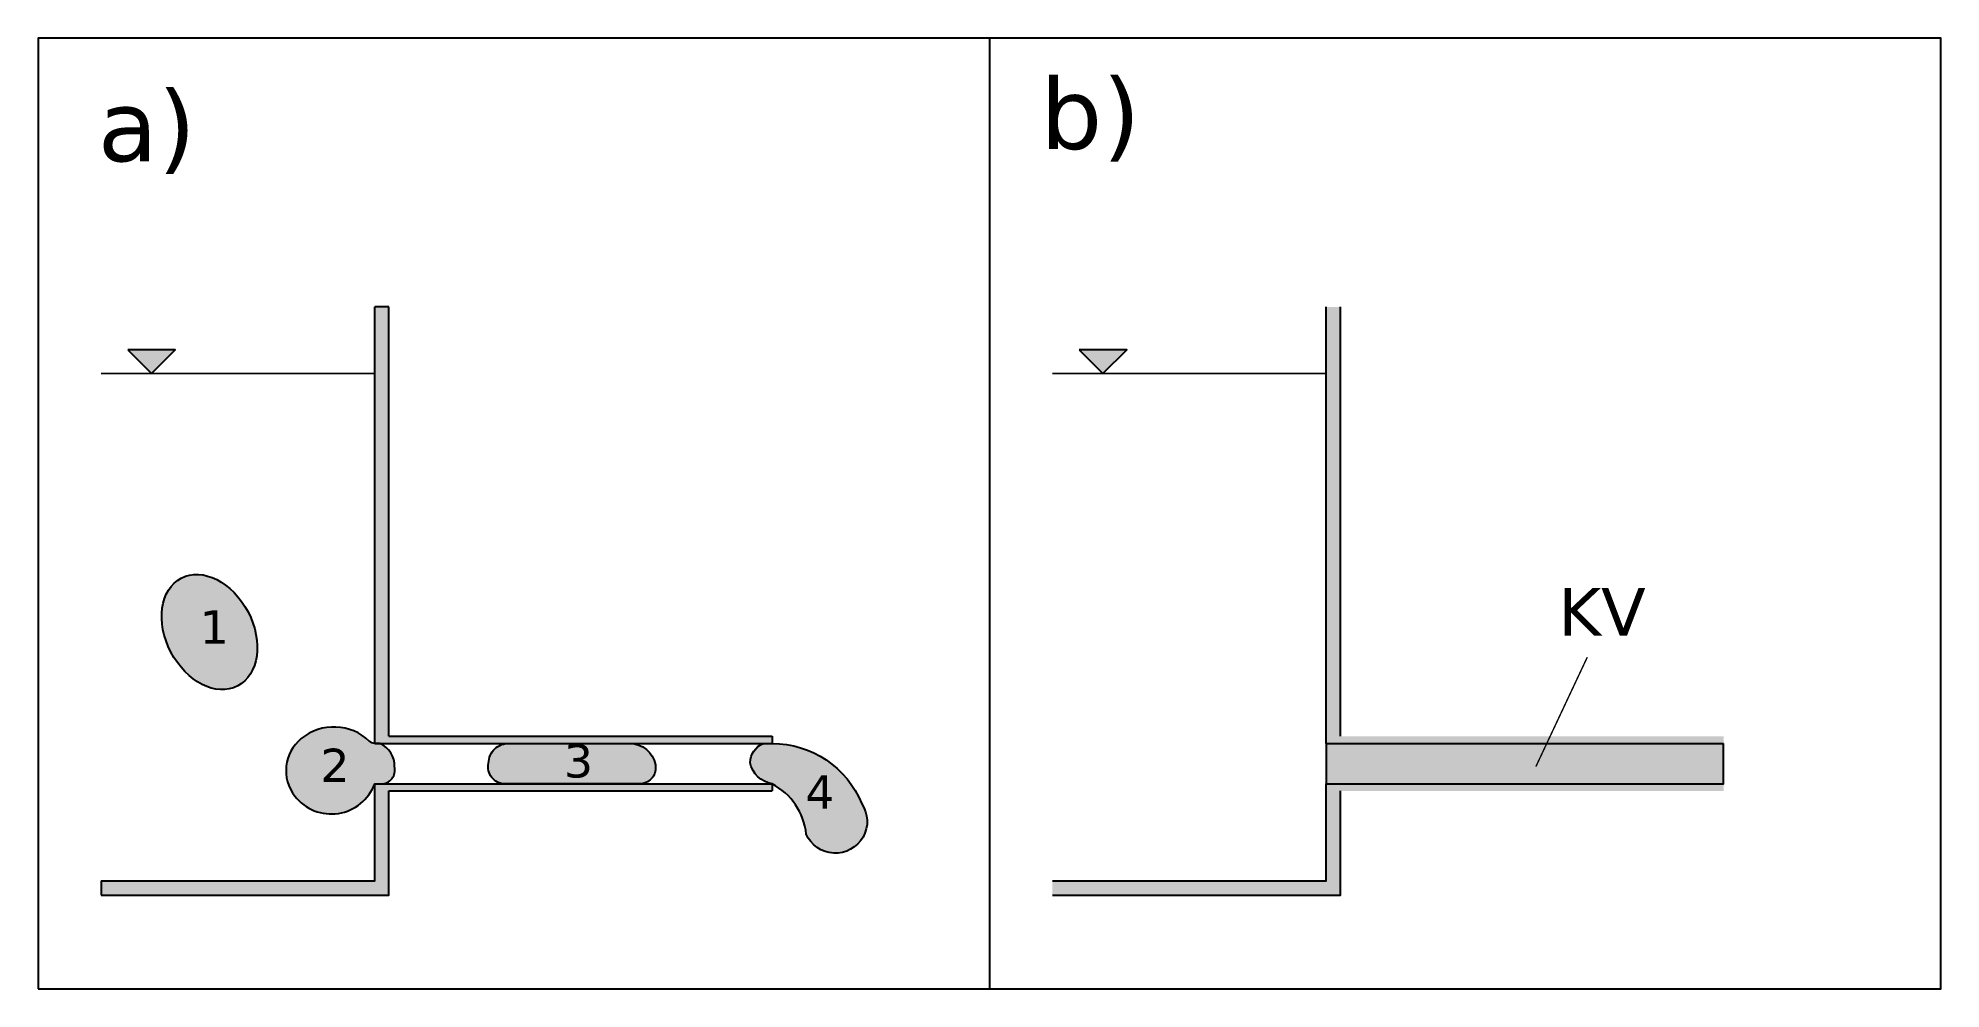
# Model space of a CAD drawing. Header units: millimetres. Extents: x 0 to 400, y 0 to 200.
import ezdxf

# ---------------------------------------------------------------- set-up
doc = ezdxf.new("R2010")
doc.units = ezdxf.units.MM
doc.layers.add('gray', color=254, linetype='Continuous')
doc.layers.add('slova', color=7, linetype='Continuous')
doc.styles.add('hip10', font='verdana.TTF', dxfattribs={"height": 10})
doc.styles.add('hip15', font='verdana.TTF', dxfattribs={"height": 15})
doc.styles.add('hip7', font='verdana.TTF', dxfattribs={"height": 7})

msp = doc.modelspace()

# ---------------------------------------------------------------- hatches: boundary and pattern name
for points in [[(73.76, 143.44), (70.76, 143.44), (70.76, 51.64), (154.3, 51.64), (154.3, 53.14), (73.76, 53.14)], [(273.76, 143.44), (270.76, 143.44), (270.76, 51.64), (354.3, 51.64), (354.3, 53.14), (273.76, 53.14)], [(23.85, 129.45), (28.85, 134.45), (18.85, 134.45)], [(223.85, 129.45), (228.85, 134.45), (218.85, 134.45)], [(73.76, 41.64), (154.3, 41.64), (154.3, 43.14), (70.76, 43.14), (70.76, 22.73), (13.24, 22.73), (13.24, 19.73), (73.76, 19.73)], [(273.76, 41.64), (354.3, 41.64), (354.3, 43.14), (270.76, 43.14), (270.76, 22.73), (213.24, 22.73), (213.24, 19.73), (273.76, 19.73)]]:
    msp.add_hatch(color=256).paths.add_polyline_path(points)
at = {"layer": 'gray'}
h = msp.add_hatch(color=256, dxfattribs=at)
edge = h.paths.add_edge_path()
edge.add_ellipse((36.03, 75.07), major_axis=(-5.93, 11.35), ratio=0.713985, start_angle=0, end_angle=360)
h.paths.add_polyline_path([(71.84, 51.64), (70.76, 51.64, -0.194222), (69.69, 52.07, 0.380023), (55.32, 52.66, 0.407966), (53.98, 40.55, 0.585972), (70.76, 43.14), (72.13, 43.14, 0.487014), (74.94, 46.73, 0.308325)])
h.paths.add_polyline_path([(124.38, 51.64), (99.09, 51.64), (98.66, 51.64, 0.398918), (94.71, 47.48, 0.485691), (98.13, 43.14), (126.75, 43.14, 0.438554), (129.77, 47.15, 0.362062)])
h.paths.add_polyline_path([(154.3, 51.64), (152.47, 51.64, 0.30863), (149.69, 47.57, 0.30824), (154.3, 43.14, -0.25033), (161.48, 32.57, 1.097089), (173.14, 38.96, 0.305409)])
msp.add_hatch(color=256, dxfattribs=at).paths.add_polyline_path([(354.3, 51.64), (270.76, 51.64), (270.76, 43.15), (354.3, 43.15)])

# ---------------------------------------------------------------- linework, layer by layer
for points in [[(0, 0), (400, 0), (400, 200), (0, 200)], [(18.85, 134.45), (23.85, 129.45), (28.85, 134.45)], [(218.85, 134.45), (223.85, 129.45), (228.85, 134.45)]]:
    msp.add_lwpolyline(points, close=True)
for points in [[(200, 200), (200, 0)], [(73.76, 143.44), (70.76, 143.44)], [(70.76, 51.64), (70.76, 143.44)], [(73.76, 53.14), (73.76, 143.44)], [(270.76, 51.64), (270.76, 143.44)], [(273.76, 53.14), (273.76, 143.44)], [(73.76, 53.14), (154.3, 53.14)], [(154.3, 53.14), (154.3, 51.64)], [(70.76, 51.64), (154.3, 51.64)], [(270.76, 51.64), (270.76, 43.15), (354.3, 43.15), (354.3, 51.64)], [(13.24, 22.73), (70.76, 22.73), (70.76, 43.14)], [(13.24, 19.73), (73.76, 19.73), (73.76, 41.64)], [(70.76, 43.14), (154.3, 43.14)], [(73.76, 41.64), (154.3, 41.64)], [(154.3, 43.14), (154.3, 41.64)], [(213.24, 22.73), (270.76, 22.73), (270.76, 43.14)], [(213.24, 19.73), (273.76, 19.73), (273.76, 41.64)], [(13.24, 22.73), (13.24, 19.73)]]:
    msp.add_lwpolyline(points)
at = {"const_width": 0.3}
for points in [[(70.76, 129.45), (13.24, 129.45)], [(270.76, 129.45), (213.24, 129.45)]]:
    msp.add_lwpolyline(points, dxfattribs=at)
for points in [[(74.94, 46.73), (74.94, 46.73, 0.308325), (71.84, 51.64), (70.76, 51.64, -0.194222), (69.69, 52.07, 0.380023), (55.32, 52.66, 0.407966), (53.98, 40.55, 0.585972), (70.76, 43.14), (72.13, 43.14, 0.487014), (74.94, 46.73, -1.38262)], [(94.71, 47.48, -0.429676), (99.09, 51.64), (124.38, 51.64, -0.362062), (129.77, 47.15, -0.438554), (126.75, 43.14), (98.13, 43.14, -0.485691), (94.71, 47.48, -1.842837)], [(149.69, 47.57, -0.30863), (152.47, 51.64), (154.3, 51.64, -0.305409), (173.14, 38.96, -1.097089), (161.48, 32.57, 0.25033), (154.3, 43.14, -0.30824), (149.69, 47.57, 0.820207)]]:
    msp.add_lwpolyline(points, format="xyb")
msp.add_ellipse((36.03, 75.07), major_axis=(-5.93, 11.35), ratio=0.713985)
at = {"layer": 'gray'}
msp.add_lwpolyline([(270.76, 51.64), (354.3, 51.64)], dxfattribs=at)
at = {"layer": 'slova', "const_width": 0.3}
msp.add_lwpolyline([(325.66, 69.78), (314.86, 46.78)], dxfattribs=at)

# ---------------------------------------------------------------- texts
at = {"layer": 'slova', "attachment_point": 1}
for s, insert, char_height, width, style in [('{\\fVerdana|b0|i0|c238|p34;b)  }', (210.65, 191.68), 15, 96, 'hip15'), ('{\\fVerdana|b0|i0|c238|p34;a)}', (12.55, 189.1), 15, 56.1778, 'hip15'), ('{\\fVerdana|b0|i0|c238|p34;KV}', (319.56, 84.32), 10, 28.6499, 'hip10'), ('{\\fVerdana|b0|i0|c238|p34;1}', (34, 79.63), 7, 6.5754, 'hip7'), ('{\\fVerdana|b0|i0|c238|p34;2}', (59.36, 50.54), 7, 10.8024, 'hip7'), ('{\\fVerdana|b0|i0|c238|p34;3}', (110.55, 51.48), 7, 11.7418, 'hip7'), ('{\\fVerdana|b0|i0|c238|p34;4}', (161.28, 44.91), 7, 10.8024, 'hip7')]:
    msp.add_mtext(s, dxfattribs=dict(at, insert=insert, char_height=char_height, width=width, style=style))

doc.saveas('drawing.dxf')
